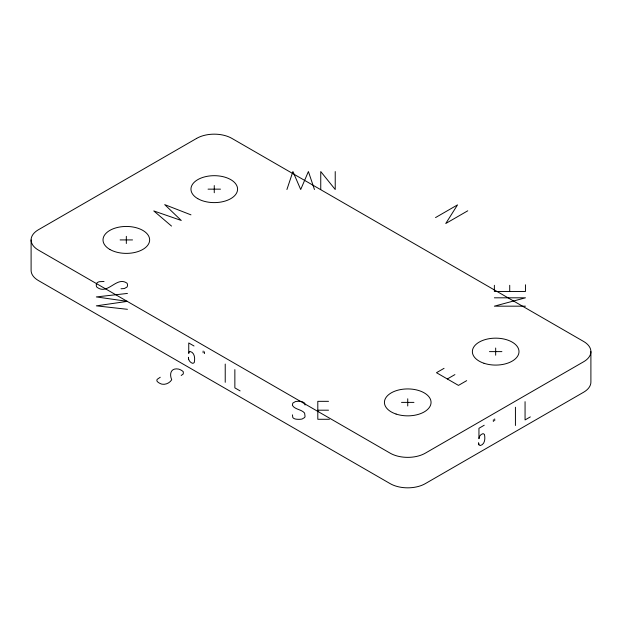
<?xml version="1.0" encoding="UTF-8"?>
<svg xmlns="http://www.w3.org/2000/svg" width="622" height="622" viewBox="0 0 622 622"><rect width="100%" height="100%" fill="white"/><g stroke="black" fill="none" stroke-linecap="round" stroke-linejoin="round"><path stroke-width="0.93" d="M286.913 189.516L292.923 171.54L300.706 189.516L308.403 171.54L314.452 189.516M435.532 217.583L457.512 204.895L445.772 223.5L467.752 210.804M160.251 377.259L157.249 379.303A4.984 2.877 0 0 0 157.234 381.465A11.468 6.617 0 0 0 161.899 384.163C165.607 384.932 169.783 382.934 171.711 379.77C169.044 373.519 171.167 367.594 178.654 369.103A11.468 6.617 0 0 1 183.311 371.793L183.265 373.962L181.189 375.486M444.061 368.333L436.481 372.702L458.468 385.399L466.687 380.648M447.335 378.969L454.915 374.599M484.227 425.23L478.948 428.278L478.948 438.712L479.523 436.325L481.148 434.521L483.092 433.627L484.445 434.413C485.308 438.386 485.106 444.505 480.161 445.57L478.816 444.722L478.621 442.965L478.816 444.722M530.317 416.903L525.061 419.943L525.061 401.68M127.44 293.436L96.348 296.927L127.44 301.359L96.348 305.845L127.44 309.313M208.051 189.15L220.483 189.15M120.108 239.921L132.54 239.921M104.037 281.478L99.411 281.696A4.984 2.877 0 0 0 96.744 283.22A11.468 6.617 0 0 0 96.744 287.03C107.707 295.854 116.539 275.647 127.036 283.22A11.468 6.617 0 0 1 127.036 287.03L124.353 288.538L121.018 288.771M494.366 297.814L525.458 297.814L494.366 306.172L525.458 306.172M489.46 351.617L501.892 351.617M328.517 401.33L317.803 401.33L317.803 419.282L329.427 419.282M401.517 402.387L413.949 402.387M317.803 410.193L328.517 410.193M190.97 214.854L164.713 204.63L181.266 220.46L153.782 210.936L171.524 226.081M194.025 346.003L188.746 342.963L188.746 353.397L189.321 351.671L190.013 351.438C194.904 352.588 195.106 358.614 194.243 362.595L192.89 363.388C190.208 362.727 188.209 360.037 188.419 357.277L188.614 359.252M240.115 390.904L234.859 387.871L234.859 369.608M590.9 351.617L590.9 382.079A24.872 14.36 0 0 1 583.615 392.233L425.324 483.628A24.872 14.36 0 0 1 390.149 483.628L38.385 280.538A24.872 14.36 0 0 1 31.1 270.383L31.1 239.921M525.458 284.775L525.458 291.485L494.366 291.485L494.366 285.296M515.428 407.239L515.428 425.502M509.721 285.296L509.721 291.485M495.672 348.025L495.672 355.209M494.715 418.925L494.715 420.721M493.332 419.726L493.332 421.522M407.737 398.795L407.737 405.979M335.227 171.563L335.227 189.516L320.75 171.563L320.75 189.516M305.06 405.039L304.663 403.11L302.043 401.563A11.468 6.617 0 0 0 295.45 401.563L292.807 403.11L292.363 405.342C294.968 409.68 301.452 409.253 304.593 413.062L305.06 416.382L304.663 417.517L302.043 419.049A11.468 6.617 0 0 1 295.45 419.049A4.984 2.877 0 0 1 292.807 417.517L292.426 414.843M225.226 364.049L225.226 382.312M214.263 185.558L214.263 192.734M204.514 351.811L204.514 353.607M203.13 351.01L203.13 352.814M126.328 236.329L126.328 243.513M196.676 138.372L38.385 229.767A24.872 14.36 0 0 0 38.385 250.075L390.149 453.158A24.872 14.36 0 0 0 425.324 453.158L583.615 361.771A24.872 14.36 0 0 0 583.615 341.462L231.85 138.372A24.872 14.36 0 0 0 196.676 138.372M396.074 414.05A23.317 13.466 0 0 0 431.054 402.387A23.317 13.466 0 0 0 396.074 390.733A23.317 13.466 0 0 0 396.074 414.05M197.78 198.667A23.317 13.466 0 0 0 236.788 192.633A23.317 13.466 0 0 0 208.23 176.143A23.317 13.466 0 0 0 197.78 198.667M484.017 363.279A23.317 13.466 0 0 0 518.997 351.617A23.317 13.466 0 0 0 484.017 339.962A23.317 13.466 0 0 0 484.017 363.279M109.837 249.438A23.317 13.466 0 0 0 148.852 243.404A23.317 13.466 0 0 0 120.287 226.913A23.317 13.466 0 0 0 109.837 249.438"/></g></svg>
